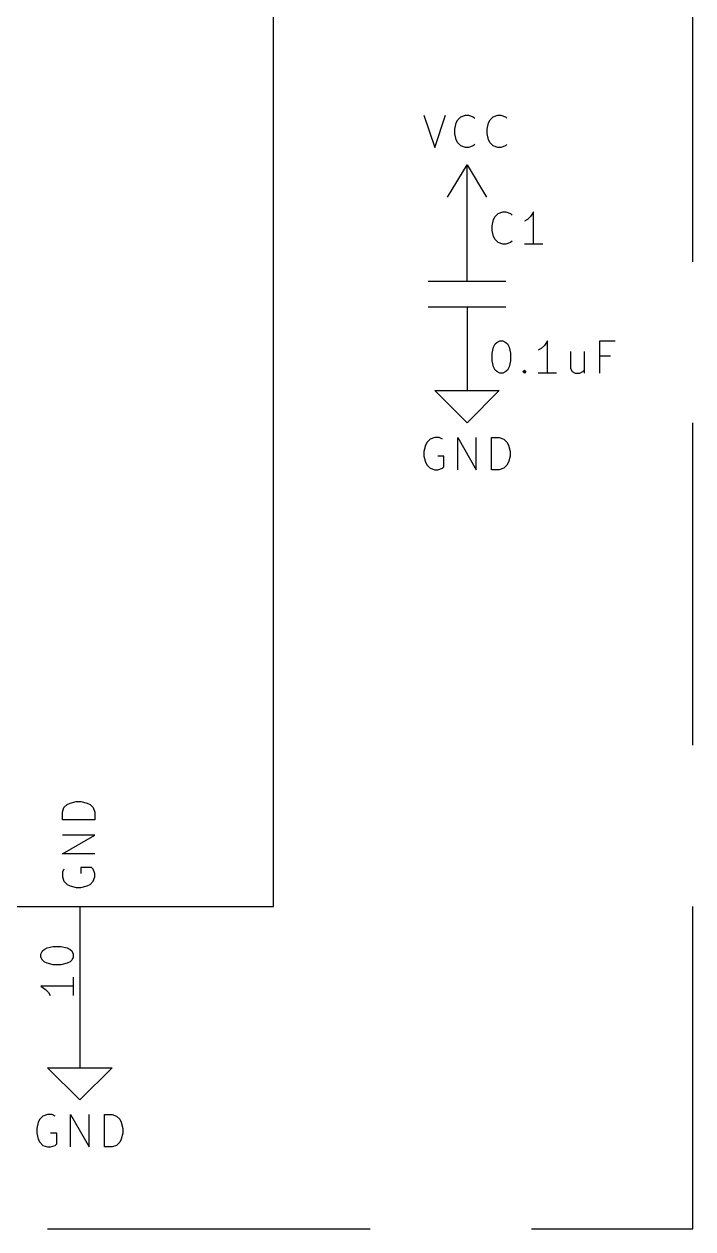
# Model space of a CAD drawing. Extents: x 0.4 to 16.1, y -11.3 to -0.4.
# Drawn here: x 3.714 to 4.75, y -3.95 to -2.082 of the extents above; entities that cross this region are included whole.
import ezdxf

# ---------------------------------------------------------------- set-up
doc = ezdxf.new("R2010")
doc.units = 0
doc.header["$MEASUREMENT"] = 0
doc.linetypes.add('DASHED', pattern=[0.75, 0.5, -0.25])
for name, color, linetype in [('BLUE3', 171, 'CONTINUOUS'), ('CYAN2', 4, 'CONTINUOUS'), ('LYELLOW', 51, 'CONTINUOUS'), ('RED2', 1, 'CONTINUOUS'), ('RED3', 11, 'CONTINUOUS')]:
    doc.layers.add(name, color=color, linetype=linetype)

msp = doc.modelspace()

# ---------------------------------------------------------------- linework, layer by layer
at = {"layer": 'BLUE3', "linetype": 'DASHED'}
for p, q in [((4.75, -3.95), (4.75, -1)), ((0.75, -3.95), (4.75, -3.95))]:
    msp.add_line(p, q, dxfattribs=at)
at = {"layer": 'CYAN2', "linetype": 'CONTINUOUS'}
for p, q in [((4.3333, -2.2228), (4.35, -2.2728)), ((4.3333, -2.2228), (4.35, -2.2728)), ((4.35, -2.2728), (4.3667, -2.2228)), ((4.35, -2.2728), (4.3667, -2.2228)), ((4.3905, -2.2252), (4.3976, -2.2228)), ((4.3905, -2.2252), (4.3976, -2.2228)), ((4.3976, -2.2228), (4.4024, -2.2228)), ((4.3976, -2.2228), (4.4024, -2.2228)), ((4.4024, -2.2228), (4.4095, -2.2252)), ((4.4024, -2.2228), (4.4095, -2.2252)), ((4.4405, -2.2252), (4.4476, -2.2228)), ((4.4405, -2.2252), (4.4476, -2.2228)), ((4.4476, -2.2228), (4.4524, -2.2228)), ((4.4476, -2.2228), (4.4524, -2.2228)), ((4.4524, -2.2228), (4.4595, -2.2252)), ((4.4524, -2.2228), (4.4595, -2.2252)), ((4.381, -2.2442), (4.3833, -2.2347)), ((4.381, -2.2442), (4.3833, -2.2347)), ((4.3833, -2.2347), (4.3857, -2.2299)), ((4.3833, -2.2347), (4.3857, -2.2299)), ((4.3857, -2.2299), (4.3905, -2.2252)), ((4.3857, -2.2299), (4.3905, -2.2252)), ((4.4095, -2.2252), (4.4119, -2.2276)), ((4.4095, -2.2252), (4.4119, -2.2276)), ((4.431, -2.2442), (4.4333, -2.2347)), ((4.431, -2.2442), (4.4333, -2.2347)), ((4.4333, -2.2347), (4.4357, -2.2299)), ((4.4333, -2.2347), (4.4357, -2.2299)), ((4.4357, -2.2299), (4.4405, -2.2252)), ((4.4357, -2.2299), (4.4405, -2.2252)), ((4.4595, -2.2252), (4.4619, -2.2276)), ((4.4595, -2.2252), (4.4619, -2.2276)), ((4.381, -2.2514), (4.381, -2.2442)), ((4.381, -2.2514), (4.381, -2.2442)), ((4.3833, -2.2609), (4.381, -2.2514)), ((4.3833, -2.2609), (4.381, -2.2514)), ((4.431, -2.2514), (4.431, -2.2442)), ((4.431, -2.2514), (4.431, -2.2442)), ((4.4333, -2.2609), (4.431, -2.2514)), ((4.4333, -2.2609), (4.431, -2.2514)), ((4.3857, -2.2657), (4.3833, -2.2609)), ((4.3857, -2.2657), (4.3833, -2.2609)), ((4.3905, -2.2704), (4.3857, -2.2657)), ((4.3905, -2.2704), (4.3857, -2.2657)), ((4.3976, -2.2728), (4.3905, -2.2704)), ((4.3976, -2.2728), (4.3905, -2.2704)), ((4.4024, -2.2728), (4.3976, -2.2728)), ((4.4024, -2.2728), (4.3976, -2.2728)), ((4.4095, -2.2704), (4.4024, -2.2728)), ((4.4095, -2.2704), (4.4024, -2.2728)), ((4.4119, -2.268), (4.4095, -2.2704)), ((4.4119, -2.268), (4.4095, -2.2704)), ((4.4357, -2.2657), (4.4333, -2.2609)), ((4.4357, -2.2657), (4.4333, -2.2609)), ((4.4405, -2.2704), (4.4357, -2.2657)), ((4.4405, -2.2704), (4.4357, -2.2657)), ((4.4476, -2.2728), (4.4405, -2.2704)), ((4.4476, -2.2728), (4.4405, -2.2704)), ((4.4524, -2.2728), (4.4476, -2.2728)), ((4.4524, -2.2728), (4.4476, -2.2728)), ((4.4595, -2.2704), (4.4524, -2.2728)), ((4.4595, -2.2704), (4.4524, -2.2728)), ((4.4619, -2.268), (4.4595, -2.2704)), ((4.4619, -2.268), (4.4595, -2.2704)), ((4.4484, -2.3752), (4.4556, -2.3728)), ((4.4484, -2.3752), (4.4556, -2.3728)), ((4.4556, -2.3728), (4.4603, -2.3728)), ((4.4556, -2.3728), (4.4603, -2.3728)), ((4.4603, -2.3728), (4.4675, -2.3752)), ((4.4603, -2.3728), (4.4675, -2.3752)), ((4.5032, -2.3728), (4.4984, -2.3799)), ((4.5032, -2.3728), (4.4984, -2.3799)), ((4.5032, -2.4228), (4.5032, -2.3728)), ((4.5032, -2.4228), (4.5032, -2.3728)), ((4.4389, -2.3942), (4.4413, -2.3847)), ((4.4389, -2.3942), (4.4413, -2.3847)), ((4.4413, -2.3847), (4.4437, -2.3799)), ((4.4413, -2.3847), (4.4437, -2.3799)), ((4.4437, -2.3799), (4.4484, -2.3752)), ((4.4437, -2.3799), (4.4484, -2.3752)), ((4.4675, -2.3752), (4.4699, -2.3776)), ((4.4675, -2.3752), (4.4699, -2.3776)), ((4.4937, -2.3847), (4.4889, -2.3871)), ((4.4937, -2.3847), (4.4889, -2.3871)), ((4.4984, -2.3799), (4.4937, -2.3847)), ((4.4984, -2.3799), (4.4937, -2.3847)), ((4.4389, -2.4014), (4.4389, -2.3942)), ((4.4389, -2.4014), (4.4389, -2.3942)), ((4.4413, -2.4109), (4.4389, -2.4014)), ((4.4413, -2.4109), (4.4389, -2.4014)), ((4.4437, -2.4157), (4.4413, -2.4109)), ((4.4437, -2.4157), (4.4413, -2.4109)), ((4.4484, -2.4204), (4.4437, -2.4157)), ((4.4484, -2.4204), (4.4437, -2.4157)), ((4.4556, -2.4228), (4.4484, -2.4204)), ((4.4556, -2.4228), (4.4484, -2.4204)), ((4.4603, -2.4228), (4.4556, -2.4228)), ((4.4603, -2.4228), (4.4556, -2.4228)), ((4.4675, -2.4204), (4.4603, -2.4228)), ((4.4675, -2.4204), (4.4603, -2.4228)), ((4.4699, -2.418), (4.4675, -2.4204)), ((4.4699, -2.418), (4.4675, -2.4204)), ((4.5175, -2.4228), (4.4889, -2.4228)), ((4.5175, -2.4228), (4.4889, -2.4228)), ((4.4413, -2.5823), (4.4437, -2.5776)), ((4.4413, -2.5823), (4.4437, -2.5776)), ((4.4437, -2.5776), (4.446, -2.5752)), ((4.4437, -2.5776), (4.446, -2.5752)), ((4.446, -2.5752), (4.4508, -2.5728)), ((4.446, -2.5752), (4.4508, -2.5728)), ((4.4508, -2.5728), (4.4556, -2.5728)), ((4.4508, -2.5728), (4.4556, -2.5728)), ((4.4556, -2.5728), (4.4603, -2.5752)), ((4.4556, -2.5728), (4.4603, -2.5752)), ((4.4603, -2.5752), (4.4627, -2.5776)), ((4.4603, -2.5752), (4.4627, -2.5776)), ((4.4627, -2.5776), (4.4651, -2.5823)), ((4.4627, -2.5776), (4.4651, -2.5823)), ((4.5246, -2.5728), (4.5199, -2.5799)), ((4.5246, -2.5728), (4.5199, -2.5799)), ((4.5246, -2.6228), (4.5246, -2.5728)), ((4.5246, -2.6228), (4.5246, -2.5728)), ((4.6056, -2.6228), (4.6056, -2.5728)), ((4.6056, -2.5728), (4.6294, -2.5728)), ((4.6056, -2.6228), (4.6056, -2.5728)), ((4.6056, -2.5728), (4.6294, -2.5728)), ((4.4389, -2.5919), (4.4413, -2.5823)), ((4.4389, -2.5919), (4.4413, -2.5823)), ((4.4389, -2.6038), (4.4389, -2.5919)), ((4.4389, -2.6038), (4.4389, -2.5919)), ((4.4651, -2.5823), (4.4675, -2.5919)), ((4.4651, -2.5823), (4.4675, -2.5919)), ((4.4675, -2.5919), (4.4675, -2.6038)), ((4.4675, -2.5919), (4.4675, -2.6038)), ((4.5151, -2.5847), (4.5103, -2.5871)), ((4.5151, -2.5847), (4.5103, -2.5871)), ((4.5199, -2.5799), (4.5151, -2.5847)), ((4.5199, -2.5799), (4.5151, -2.5847)), ((4.5603, -2.5895), (4.5603, -2.6157)), ((4.5603, -2.5895), (4.5603, -2.6157)), ((4.5818, -2.5895), (4.5818, -2.6228)), ((4.5818, -2.5895), (4.5818, -2.6228)), ((4.6222, -2.5966), (4.6056, -2.5966)), ((4.6222, -2.5966), (4.6056, -2.5966)), ((4.4413, -2.6133), (4.4389, -2.6038)), ((4.4413, -2.6133), (4.4389, -2.6038)), ((4.4437, -2.618), (4.4413, -2.6133)), ((4.4437, -2.618), (4.4413, -2.6133)), ((4.4651, -2.6133), (4.4627, -2.618)), ((4.4651, -2.6133), (4.4627, -2.618)), ((4.4675, -2.6038), (4.4651, -2.6133)), ((4.4675, -2.6038), (4.4651, -2.6133)), ((4.5603, -2.6157), (4.5627, -2.6204)), ((4.5603, -2.6157), (4.5627, -2.6204)), ((4.446, -2.6204), (4.4437, -2.618)), ((4.446, -2.6204), (4.4437, -2.618)), ((4.4508, -2.6228), (4.446, -2.6204)), ((4.4508, -2.6228), (4.446, -2.6204)), ((4.4556, -2.6228), (4.4508, -2.6228)), ((4.4556, -2.6228), (4.4508, -2.6228)), ((4.4603, -2.6204), (4.4556, -2.6228)), ((4.4603, -2.6204), (4.4556, -2.6228)), ((4.4627, -2.618), (4.4603, -2.6204)), ((4.4627, -2.618), (4.4603, -2.6204)), ((4.4865, -2.6204), (4.4889, -2.618)), ((4.4865, -2.6204), (4.4889, -2.618)), ((4.4889, -2.6228), (4.4865, -2.6204)), ((4.4889, -2.6228), (4.4865, -2.6204)), ((4.4889, -2.618), (4.4913, -2.6204)), ((4.4889, -2.618), (4.4889, -2.6228)), ((4.4889, -2.618), (4.4913, -2.6204)), ((4.4889, -2.618), (4.4889, -2.6228)), ((4.4913, -2.6204), (4.4889, -2.6228)), ((4.4913, -2.6204), (4.4889, -2.6228)), ((4.5389, -2.6228), (4.5103, -2.6228)), ((4.5389, -2.6228), (4.5103, -2.6228)), ((4.5627, -2.6204), (4.5675, -2.6228)), ((4.5627, -2.6204), (4.5675, -2.6228)), ((4.5675, -2.6228), (4.5746, -2.6228)), ((4.5675, -2.6228), (4.5746, -2.6228)), ((4.5746, -2.6228), (4.5794, -2.6204)), ((4.5746, -2.6228), (4.5794, -2.6204)), ((4.5794, -2.6204), (4.5818, -2.618)), ((4.5794, -2.6204), (4.5818, -2.618)), ((4.3429, -2.7252), (4.3381, -2.7299)), ((4.3429, -2.7252), (4.3381, -2.7299)), ((4.35, -2.7228), (4.3429, -2.7252)), ((4.35, -2.7228), (4.3429, -2.7252)), ((4.3571, -2.7228), (4.35, -2.7228)), ((4.3571, -2.7228), (4.35, -2.7228)), ((4.3619, -2.7252), (4.3571, -2.7228)), ((4.3619, -2.7252), (4.3571, -2.7228)), ((4.3857, -2.7728), (4.3857, -2.7228)), ((4.3857, -2.7228), (4.4143, -2.7728)), ((4.3857, -2.7728), (4.3857, -2.7228)), ((4.3857, -2.7228), (4.4143, -2.7728)), ((4.4143, -2.7728), (4.4143, -2.7228)), ((4.4143, -2.7728), (4.4143, -2.7228)), ((4.4381, -2.7728), (4.4381, -2.7228)), ((4.4381, -2.7228), (4.45, -2.7228)), ((4.4381, -2.7728), (4.4381, -2.7228)), ((4.4381, -2.7228), (4.45, -2.7228)), ((4.45, -2.7228), (4.4571, -2.7252)), ((4.45, -2.7228), (4.4571, -2.7252)), ((4.4571, -2.7252), (4.4619, -2.7299)), ((4.4571, -2.7252), (4.4619, -2.7299)), ((4.3357, -2.7347), (4.3333, -2.7442)), ((4.3357, -2.7347), (4.3333, -2.7442)), ((4.3333, -2.7442), (4.3333, -2.7514)), ((4.3333, -2.7442), (4.3333, -2.7514)), ((4.3381, -2.7299), (4.3357, -2.7347)), ((4.3381, -2.7299), (4.3357, -2.7347)), ((4.4619, -2.7299), (4.4643, -2.7347)), ((4.4619, -2.7299), (4.4643, -2.7347)), ((4.4643, -2.7347), (4.4667, -2.7442)), ((4.4643, -2.7347), (4.4667, -2.7442)), ((4.4667, -2.7442), (4.4667, -2.7514)), ((4.4667, -2.7442), (4.4667, -2.7514)), ((4.3333, -2.7514), (4.3357, -2.7609)), ((4.3333, -2.7514), (4.3357, -2.7609)), ((4.3357, -2.7609), (4.3381, -2.7657)), ((4.3357, -2.7609), (4.3381, -2.7657)), ((4.3643, -2.7514), (4.3548, -2.7514)), ((4.3643, -2.7514), (4.3548, -2.7514)), ((4.3643, -2.768), (4.3643, -2.7514)), ((4.3643, -2.768), (4.3643, -2.7514)), ((4.4643, -2.7609), (4.4619, -2.7657)), ((4.4643, -2.7609), (4.4619, -2.7657)), ((4.4667, -2.7514), (4.4643, -2.7609)), ((4.4667, -2.7514), (4.4643, -2.7609)), ((4.3381, -2.7657), (4.3429, -2.7704)), ((4.3381, -2.7657), (4.3429, -2.7704)), ((4.3429, -2.7704), (4.35, -2.7728)), ((4.3429, -2.7704), (4.35, -2.7728)), ((4.35, -2.7728), (4.3548, -2.7728)), ((4.35, -2.7728), (4.3548, -2.7728)), ((4.3548, -2.7728), (4.3619, -2.7704)), ((4.3548, -2.7728), (4.3619, -2.7704)), ((4.3619, -2.7704), (4.3643, -2.768)), ((4.3619, -2.7704), (4.3643, -2.768)), ((4.45, -2.7728), (4.4381, -2.7728)), ((4.45, -2.7728), (4.4381, -2.7728)), ((4.4571, -2.7704), (4.45, -2.7728)), ((4.4571, -2.7704), (4.45, -2.7728)), ((4.4619, -2.7657), (4.4571, -2.7704)), ((4.4619, -2.7657), (4.4571, -2.7704)), ((3.785, -3.2895), (3.7946, -3.2871)), ((3.785, -3.2895), (3.7946, -3.2871)), ((3.7946, -3.2871), (3.8017, -3.2871)), ((3.7946, -3.2871), (3.8017, -3.2871)), ((3.8017, -3.2871), (3.8112, -3.2895)), ((3.8017, -3.2871), (3.8112, -3.2895)), ((3.7731, -3.3038), (3.7755, -3.2967)), ((3.7731, -3.3038), (3.7755, -3.2967)), ((3.7731, -3.3157), (3.7731, -3.3038)), ((3.7731, -3.3157), (3.7731, -3.3038)), ((3.7755, -3.2967), (3.7803, -3.2919)), ((3.7755, -3.2967), (3.7803, -3.2919)), ((3.7803, -3.2919), (3.785, -3.2895)), ((3.7803, -3.2919), (3.785, -3.2895)), ((3.8112, -3.2895), (3.816, -3.2919)), ((3.8112, -3.2895), (3.816, -3.2919)), ((3.816, -3.2919), (3.8208, -3.2967)), ((3.816, -3.2919), (3.8208, -3.2967)), ((3.8208, -3.2967), (3.8231, -3.3038)), ((3.8208, -3.2967), (3.8231, -3.3038)), ((3.8231, -3.3038), (3.8231, -3.3157)), ((3.8231, -3.3038), (3.8231, -3.3157)), ((3.8231, -3.3157), (3.7731, -3.3157)), ((3.8231, -3.3157), (3.7731, -3.3157)), ((3.7731, -3.3681), (3.8231, -3.3395)), ((3.8231, -3.3395), (3.7731, -3.3395)), ((3.7731, -3.3681), (3.8231, -3.3395)), ((3.8231, -3.3395), (3.7731, -3.3395)), ((3.8231, -3.3681), (3.7731, -3.3681)), ((3.8231, -3.3681), (3.7731, -3.3681)), ((3.7755, -3.3919), (3.7731, -3.3967)), ((3.7755, -3.3919), (3.7731, -3.3967)), ((3.7731, -3.3967), (3.7731, -3.4038)), ((3.7731, -3.3967), (3.7731, -3.4038)), ((3.8184, -3.3895), (3.8017, -3.3895)), ((3.8017, -3.3895), (3.8017, -3.399)), ((3.8184, -3.3895), (3.8017, -3.3895)), ((3.8017, -3.3895), (3.8017, -3.399)), ((3.8208, -3.3919), (3.8184, -3.3895)), ((3.8208, -3.3919), (3.8184, -3.3895)), ((3.8231, -3.399), (3.8208, -3.3919)), ((3.8231, -3.399), (3.8208, -3.3919)), ((3.8231, -3.4038), (3.8231, -3.399)), ((3.8231, -3.4038), (3.8231, -3.399)), ((3.7731, -3.4038), (3.7755, -3.4109)), ((3.7731, -3.4038), (3.7755, -3.4109)), ((3.7755, -3.4109), (3.7803, -3.4157)), ((3.7755, -3.4109), (3.7803, -3.4157)), ((3.7803, -3.4157), (3.785, -3.4181)), ((3.7803, -3.4157), (3.785, -3.4181)), ((3.785, -3.4181), (3.7946, -3.4205)), ((3.785, -3.4181), (3.7946, -3.4205)), ((3.8017, -3.4205), (3.8112, -3.4181)), ((3.8017, -3.4205), (3.8112, -3.4181)), ((3.8112, -3.4181), (3.816, -3.4157)), ((3.8112, -3.4181), (3.816, -3.4157)), ((3.816, -3.4157), (3.8208, -3.4109)), ((3.816, -3.4157), (3.8208, -3.4109)), ((3.8208, -3.4109), (3.8231, -3.4038)), ((3.8208, -3.4109), (3.8231, -3.4038)), ((3.7946, -3.4205), (3.8017, -3.4205)), ((3.7946, -3.4205), (3.8017, -3.4205)), ((3.75, -3.7728), (3.7429, -3.7752)), ((3.75, -3.7728), (3.7429, -3.7752)), ((3.7571, -3.7728), (3.75, -3.7728)), ((3.7571, -3.7728), (3.75, -3.7728)), ((3.7619, -3.7752), (3.7571, -3.7728)), ((3.7619, -3.7752), (3.7571, -3.7728)), ((3.7857, -3.8228), (3.7857, -3.7728)), ((3.7857, -3.7728), (3.8143, -3.8228)), ((3.7857, -3.8228), (3.7857, -3.7728)), ((3.7857, -3.7728), (3.8143, -3.8228)), ((3.8143, -3.8228), (3.8143, -3.7728)), ((3.8143, -3.8228), (3.8143, -3.7728)), ((3.8381, -3.8228), (3.8381, -3.7728)), ((3.8381, -3.7728), (3.85, -3.7728)), ((3.8381, -3.8228), (3.8381, -3.7728)), ((3.8381, -3.7728), (3.85, -3.7728)), ((3.85, -3.7728), (3.8571, -3.7752)), ((3.85, -3.7728), (3.8571, -3.7752)), ((3.7357, -3.7847), (3.7333, -3.7942)), ((3.7357, -3.7847), (3.7333, -3.7942)), ((3.7381, -3.7799), (3.7357, -3.7847)), ((3.7381, -3.7799), (3.7357, -3.7847)), ((3.7429, -3.7752), (3.7381, -3.7799)), ((3.7429, -3.7752), (3.7381, -3.7799)), ((3.8571, -3.7752), (3.8619, -3.7799)), ((3.8571, -3.7752), (3.8619, -3.7799)), ((3.8619, -3.7799), (3.8643, -3.7847)), ((3.8619, -3.7799), (3.8643, -3.7847)), ((3.8643, -3.7847), (3.8667, -3.7942)), ((3.8643, -3.7847), (3.8667, -3.7942)), ((3.7333, -3.7942), (3.7333, -3.8014)), ((3.7333, -3.7942), (3.7333, -3.8014)), ((3.7333, -3.8014), (3.7357, -3.8109)), ((3.7333, -3.8014), (3.7357, -3.8109)), ((3.7357, -3.8109), (3.7381, -3.8157)), ((3.7357, -3.8109), (3.7381, -3.8157)), ((3.7643, -3.8014), (3.7548, -3.8014)), ((3.7643, -3.8014), (3.7548, -3.8014)), ((3.7643, -3.818), (3.7643, -3.8014)), ((3.7643, -3.818), (3.7643, -3.8014)), ((3.8643, -3.8109), (3.8619, -3.8157)), ((3.8643, -3.8109), (3.8619, -3.8157)), ((3.8667, -3.8014), (3.8643, -3.8109)), ((3.8667, -3.8014), (3.8643, -3.8109)), ((3.8667, -3.7942), (3.8667, -3.8014)), ((3.8667, -3.7942), (3.8667, -3.8014)), ((3.7381, -3.8157), (3.7429, -3.8204)), ((3.7381, -3.8157), (3.7429, -3.8204)), ((3.7429, -3.8204), (3.75, -3.8228)), ((3.7429, -3.8204), (3.75, -3.8228)), ((3.75, -3.8228), (3.7548, -3.8228)), ((3.75, -3.8228), (3.7548, -3.8228)), ((3.7548, -3.8228), (3.7619, -3.8204)), ((3.7548, -3.8228), (3.7619, -3.8204)), ((3.7619, -3.8204), (3.7643, -3.818)), ((3.7619, -3.8204), (3.7643, -3.818)), ((3.85, -3.8228), (3.8381, -3.8228)), ((3.85, -3.8228), (3.8381, -3.8228)), ((3.8571, -3.8204), (3.85, -3.8228)), ((3.8571, -3.8204), (3.85, -3.8228)), ((3.8619, -3.8157), (3.8571, -3.8204)), ((3.8619, -3.8157), (3.8571, -3.8204))]:
    msp.add_line(p, q, dxfattribs=at)
at = {"layer": 'LYELLOW', "linetype": 'CONTINUOUS'}
for p, q in [((4.1, -3.45), (4.1, -1.45)), ((3.5, -3.45), (4.1, -3.45))]:
    msp.add_line(p, q, dxfattribs=at)
at = {"layer": 'RED2', "linetype": 'CONTINUOUS'}
for p, q in [((4.1, -3.45), (4.1, -1.45)), ((4.37, -2.35), (4.4, -2.3)), ((4.4, -2.3), (4.43, -2.35)), ((4.4, -2.4), (4.4, -2.3)), ((4.4, -2.48), (4.4, -2.4)), ((4.4, -2.48), (4.4, -2.4)), ((4.34, -2.48), (4.46, -2.48)), ((4.34, -2.52), (4.46, -2.52)), ((4.4, -2.52), (4.4, -2.6)), ((4.4, -2.52), (4.4, -2.6)), ((4.4, -2.6), (4.4, -2.65)), ((4.4, -2.7), (4.35, -2.65)), ((4.35, -2.65), (4.4, -2.65)), ((4.4, -2.65), (4.45, -2.65)), ((4.45, -2.65), (4.4, -2.7)), ((3.5, -3.45), (4.1, -3.45)), ((3.8, -3.45), (3.8, -3.65)), ((3.8, -3.45), (3.8, -3.65)), ((3.8, -3.65), (3.8, -3.7)), ((3.8, -3.75), (3.75, -3.7)), ((3.75, -3.7), (3.8, -3.7)), ((3.8, -3.7), (3.85, -3.7)), ((3.85, -3.7), (3.8, -3.75))]:
    msp.add_line(p, q, dxfattribs=at)
at = {"layer": 'RED3', "linetype": 'CONTINUOUS'}
for p, q in [((3.7494, -3.5143), (3.7589, -3.5119)), ((3.7494, -3.5143), (3.7589, -3.5119)), ((3.7589, -3.5119), (3.7708, -3.5119)), ((3.7589, -3.5119), (3.7708, -3.5119)), ((3.7708, -3.5119), (3.7804, -3.5143)), ((3.7708, -3.5119), (3.7804, -3.5143)), ((3.7399, -3.5238), (3.7423, -3.519)), ((3.7399, -3.5238), (3.7423, -3.519)), ((3.7399, -3.5286), (3.7399, -3.5238)), ((3.7399, -3.5286), (3.7399, -3.5238)), ((3.7423, -3.5333), (3.7399, -3.5286)), ((3.7423, -3.5333), (3.7399, -3.5286)), ((3.7423, -3.519), (3.7446, -3.5167)), ((3.7423, -3.519), (3.7446, -3.5167)), ((3.7446, -3.5167), (3.7494, -3.5143)), ((3.7446, -3.5167), (3.7494, -3.5143)), ((3.7804, -3.5143), (3.7851, -3.5167)), ((3.7804, -3.5143), (3.7851, -3.5167)), ((3.7851, -3.5167), (3.7875, -3.519)), ((3.7851, -3.5167), (3.7875, -3.519)), ((3.7875, -3.519), (3.7899, -3.5238)), ((3.7875, -3.519), (3.7899, -3.5238)), ((3.7899, -3.5286), (3.7875, -3.5333)), ((3.7899, -3.5286), (3.7875, -3.5333)), ((3.7899, -3.5238), (3.7899, -3.5286)), ((3.7899, -3.5238), (3.7899, -3.5286)), ((3.7446, -3.5357), (3.7423, -3.5333)), ((3.7446, -3.5357), (3.7423, -3.5333)), ((3.7494, -3.5381), (3.7446, -3.5357)), ((3.7494, -3.5381), (3.7446, -3.5357)), ((3.7589, -3.5405), (3.7494, -3.5381)), ((3.7589, -3.5405), (3.7494, -3.5381)), ((3.7708, -3.5405), (3.7589, -3.5405)), ((3.7708, -3.5405), (3.7589, -3.5405)), ((3.7804, -3.5381), (3.7708, -3.5405)), ((3.7804, -3.5381), (3.7708, -3.5405)), ((3.7851, -3.5357), (3.7804, -3.5381)), ((3.7851, -3.5357), (3.7804, -3.5381)), ((3.7875, -3.5333), (3.7851, -3.5357)), ((3.7875, -3.5333), (3.7851, -3.5357)), ((3.7899, -3.5595), (3.7899, -3.5881)), ((3.7899, -3.5595), (3.7899, -3.5881)), ((3.7899, -3.5738), (3.7399, -3.5738)), ((3.7399, -3.5738), (3.747, -3.5786)), ((3.7899, -3.5738), (3.7399, -3.5738)), ((3.7399, -3.5738), (3.747, -3.5786)), ((3.747, -3.5786), (3.7518, -3.5833)), ((3.747, -3.5786), (3.7518, -3.5833)), ((3.7518, -3.5833), (3.7542, -3.5881)), ((3.7518, -3.5833), (3.7542, -3.5881))]:
    msp.add_line(p, q, dxfattribs=at)

doc.saveas('drawing.dxf')
